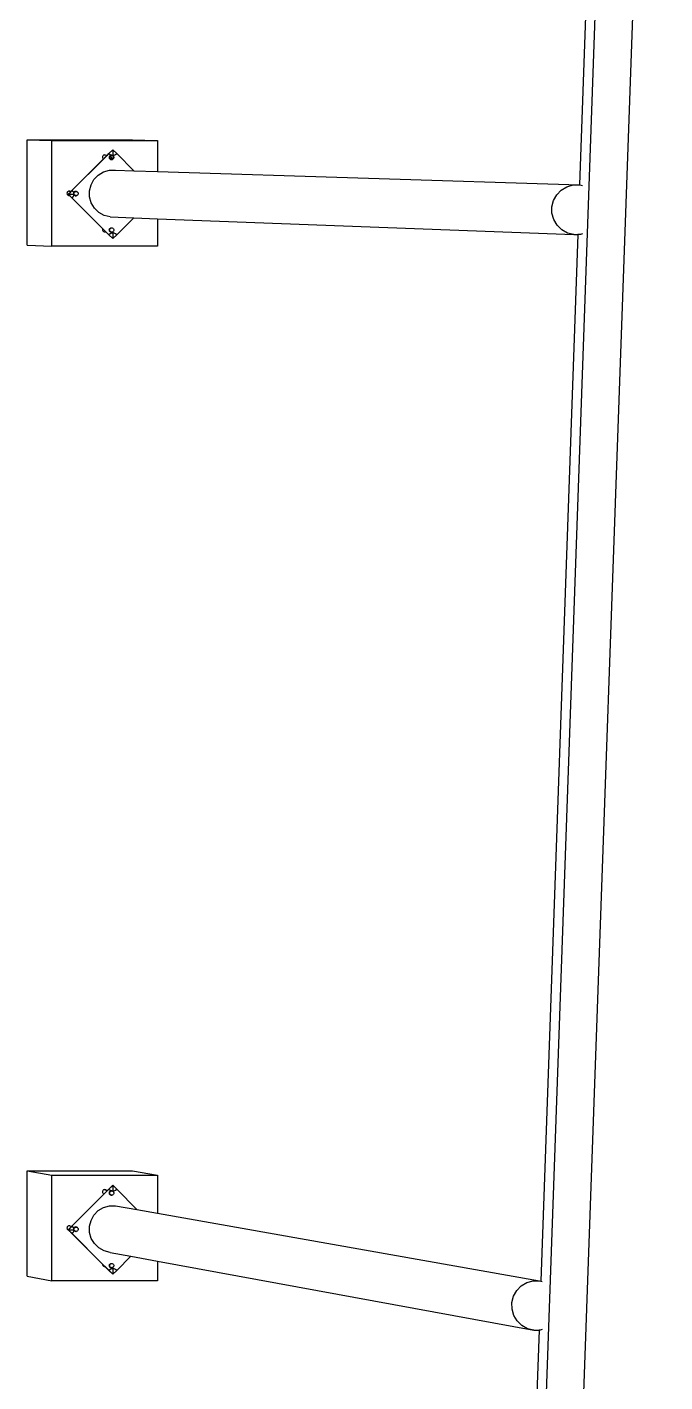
# Model space of a CAD drawing. Extents: x -1616 to 1629, y -1713 to 1708.
# Drawn here: x 1332.1 to 1452.8, y -271.9 to -15.7 of the extents above; entities that cross this region are included whole.
import ezdxf

# ---------------------------------------------------------------- set-up
doc = ezdxf.new("R2010")
doc.units = 0
doc.header["$MEASUREMENT"] = 0
doc.layers.get('0').update_dxf_attribs({"linetype": 'CONTINUOUS'})

msp = doc.modelspace()

# ---------------------------------------------------------------- linework, layer by layer
for p, q in [((1387.59, -1485.48), (1448.56, 240.58)), ((1408.12, -1100.59), (1452.8, 158.03)), ((1443.69, 154.46), (1436.64, -45.49)), ((1332.11, -36.97), (1352.06, -36.97)), ((1332.11, -56.91), (1332.11, -36.97)), ((1332.11, -36.97), (1336.79, -37.1)), ((1336.79, -37.1), (1356.8, -37.1)), ((1336.79, -57.11), (1336.79, -37.1)), ((1352.06, -36.97), (1356.8, -37.1)), ((1356.8, -37.1), (1356.8, -42.97)), ((1340.64, -46.53), (1346.56, -40.61)), ((1340.67, -46.53), (1346.58, -40.62)), ((1346.39, -40.16), (1346.38, -40.27)), ((1346.38, -40.27), (1346.39, -40.38)), ((1346.43, -40.06), (1346.39, -40.16)), ((1346.39, -40.38), (1346.43, -40.48)), ((1346.5, -39.98), (1346.43, -40.06)), ((1346.43, -40.48), (1346.5, -40.56)), ((1346.59, -39.91), (1346.5, -39.98)), ((1346.5, -40.56), (1346.56, -40.61)), ((1346.56, -40.61), (1347.13, -40.03)), ((1346.56, -40.61), (1346.58, -40.62)), ((1346.58, -40.62), (1347.15, -40.05)), ((1346.69, -39.87), (1346.59, -39.91)), ((1346.8, -39.85), (1346.69, -39.87)), ((1346.9, -39.87), (1346.8, -39.85)), ((1346.8, -39.85), (1347.3, -39.87)), ((1346.92, -39.87), (1346.9, -39.87)), ((1347.09, -39.98), (1347.02, -39.92)), ((1347.13, -40.03), (1347.09, -39.98)), ((1347.13, -40.03), (1347.3, -39.87)), ((1347.15, -40.05), (1347.13, -40.03)), ((1347.15, -40.05), (1347.33, -39.87)), ((1347.3, -39.87), (1347.57, -39.6)), ((1347.3, -39.87), (1347.33, -39.87)), ((1347.33, -39.87), (1347.58, -39.61)), ((1347.57, -39.6), (1348.31, -38.86)), ((1347.57, -39.6), (1347.58, -39.61)), ((1347.57, -39.6), (1347.6, -39.6)), ((1347.58, -39.61), (1347.6, -39.6)), ((1347.6, -39.6), (1348.32, -38.87)), ((1347.6, -39.6), (1347.82, -39.77)), ((1347.67, -40.2), (1347.65, -40.31)), ((1347.65, -40.31), (1347.67, -40.42)), ((1347.68, -40.21), (1347.66, -40.32)), ((1347.66, -40.32), (1347.68, -40.43)), ((1347.71, -40.1), (1347.67, -40.2)), ((1347.67, -40.42), (1347.71, -40.52)), ((1347.72, -40.11), (1347.68, -40.21)), ((1347.68, -40.32), (1347.69, -40.21)), ((1347.69, -40.42), (1347.68, -40.32)), ((1347.68, -40.43), (1347.72, -40.53)), ((1347.69, -40.21), (1347.73, -40.12)), ((1347.73, -40.52), (1347.69, -40.42)), ((1347.77, -40.01), (1347.71, -40.1)), ((1347.71, -40.52), (1347.77, -40.6)), ((1347.78, -40.02), (1347.72, -40.11)), ((1347.72, -40.53), (1347.78, -40.6)), ((1347.73, -40.12), (1347.79, -40.03)), ((1347.79, -40.59), (1347.73, -40.52)), ((1347.74, -40.32), (1347.76, -40.22)), ((1347.76, -40.42), (1347.74, -40.32)), ((1347.76, -40.22), (1347.8, -40.12)), ((1347.8, -40.52), (1347.76, -40.42)), ((1347.86, -39.95), (1347.77, -40.01)), ((1347.79, -40.59), (1347.77, -40.6)), ((1347.78, -40.6), (1347.78, -40.61)), ((1347.78, -40.61), (1347.87, -40.68)), ((1347.78, -40.61), (1347.78, -40.61)), ((1347.79, -40.03), (1347.88, -39.97)), ((1347.79, -40.03), (1347.83, -40.07)), ((1347.79, -40.59), (1347.82, -40.55)), ((1347.79, -40.6), (1347.79, -40.59)), ((1347.88, -40.67), (1347.79, -40.6)), ((1347.8, -40.12), (1347.83, -40.07)), ((1347.82, -40.55), (1347.8, -40.52)), ((1347.82, -39.77), (1348.07, -39.87)), ((1347.82, -40.55), (1348.07, -40.31)), ((1347.86, -40.6), (1347.82, -40.55)), ((1347.83, -40.07), (1347.86, -40.04)), ((1347.83, -40.07), (1348.07, -40.31)), ((1347.96, -39.91), (1347.86, -39.95)), ((1347.86, -40.04), (1347.94, -39.97)), ((1347.94, -40.67), (1347.86, -40.6)), ((1347.87, -40.68), (1347.97, -40.72)), ((1347.88, -39.97), (1347.97, -39.93)), ((1347.97, -40.71), (1347.88, -40.67)), ((1347.94, -39.97), (1348.04, -39.93)), ((1348.04, -40.71), (1347.94, -40.67)), ((1348.07, -39.89), (1347.96, -39.91)), ((1347.97, -39.93), (1348.08, -39.92)), ((1348.08, -40.72), (1347.97, -40.71)), ((1347.97, -40.72), (1348.08, -40.73)), ((1348.04, -39.93), (1348.12, -39.92)), ((1348.1, -40.72), (1348.04, -40.71)), ((1348.07, -39.87), (1348.34, -39.91)), ((1348.18, -39.91), (1348.07, -39.89)), ((1348.36, -40.6), (1348.07, -40.31)), ((1348.08, -39.92), (1348.14, -39.92)), ((1348.08, -39.92), (1348.12, -39.92)), ((1348.08, -40.72), (1348.08, -40.32)), ((1348.08, -40.72), (1348.14, -40.72)), ((1348.1, -40.72), (1348.08, -40.72)), ((1348.08, -40.73), (1348.19, -40.72)), ((1348.08, -40.72), (1348.08, -40.72)), ((1348.08, -40.73), (1348.08, -40.72)), ((1348.18, -40.71), (1348.1, -40.72)), ((1348.14, -40.72), (1348.1, -40.72)), ((1348.12, -39.92), (1348.18, -39.93)), ((1348.12, -39.92), (1348.14, -39.92)), ((1348.14, -39.92), (1348.23, -39.93)), ((1348.25, -40.71), (1348.14, -40.72)), ((1348.23, -39.93), (1348.18, -39.91)), ((1348.18, -39.93), (1348.28, -39.97)), ((1348.28, -40.67), (1348.18, -40.71)), ((1348.19, -40.72), (1348.29, -40.68)), ((1348.28, -39.95), (1348.23, -39.93)), ((1348.23, -39.93), (1348.25, -39.93)), ((1348.25, -39.93), (1348.35, -39.97)), ((1348.35, -40.67), (1348.25, -40.71)), ((1348.36, -40.01), (1348.28, -39.95)), ((1348.28, -39.97), (1348.36, -40.03)), ((1348.36, -40.6), (1348.28, -40.67)), ((1348.29, -40.68), (1348.37, -40.61)), ((1348.31, -38.86), (1348.32, -38.87)), ((1348.31, -38.86), (1348.34, -38.86)), ((1348.32, -38.87), (1348.34, -38.86)), ((1348.34, -38.86), (1349.08, -39.6)), ((1348.34, -38.86), (1348.34, -39.9)), ((1348.34, -39.91), (1348.61, -39.87)), ((1348.35, -39.97), (1348.43, -40.04)), ((1348.43, -40.6), (1348.35, -40.67)), ((1348.43, -40.1), (1348.36, -40.01)), ((1348.36, -40.03), (1348.43, -40.12)), ((1348.36, -40.6), (1348.43, -40.52)), ((1348.44, -40.11), (1348.37, -40.02)), ((1348.37, -40.61), (1348.44, -40.53)), ((1348.43, -40.04), (1348.49, -40.12)), ((1348.47, -40.2), (1348.43, -40.1)), ((1348.43, -40.12), (1348.47, -40.21)), ((1348.43, -40.52), (1348.47, -40.43)), ((1348.49, -40.52), (1348.43, -40.6)), ((1348.48, -40.21), (1348.44, -40.11)), ((1348.44, -40.53), (1348.48, -40.43)), ((1348.49, -40.31), (1348.47, -40.2)), ((1348.47, -40.21), (1348.48, -40.32)), ((1348.47, -40.42), (1348.49, -40.31)), ((1348.48, -40.32), (1348.47, -40.42)), ((1348.47, -40.42), (1348.47, -40.42)), ((1348.47, -40.43), (1348.47, -40.42)), ((1348.5, -40.32), (1348.48, -40.21)), ((1348.48, -40.43), (1348.5, -40.32)), ((1348.48, -40.43), (1348.48, -40.43)), ((1348.49, -40.12), (1348.53, -40.22)), ((1348.53, -40.42), (1348.49, -40.52)), ((1348.53, -40.22), (1348.55, -40.32)), ((1348.55, -40.32), (1348.53, -40.42)), ((1348.61, -39.87), (1348.86, -39.77)), ((1348.86, -39.77), (1349.08, -39.6)), ((1349.08, -39.6), (1352.31, -42.82)), ((1345.59, -43.64), (1346.59, -43.04)), ((1346.59, -43.04), (1347.7, -42.73)), ((1347.7, -42.73), (1348.87, -42.72)), ((1348.87, -42.72), (1352.31, -42.82)), ((1352.31, -42.82), (1356.8, -42.97)), ((1356.8, -42.97), (1436.64, -45.49)), ((1343.92, -46.61), (1344.21, -45.48)), ((1344.21, -45.48), (1344.77, -44.47)), ((1344.77, -44.47), (1345.59, -43.64)), ((1433.19, -46.48), (1434.25, -45.85)), ((1434.25, -45.85), (1435.45, -45.51)), ((1435.45, -45.51), (1436.68, -45.5)), ((1436.64, -45.49), (1436.68, -45.5)), ((1436.68, -45.5), (1437.19, -45.63)), ((1339.67, -47), (1339.66, -47.1)), ((1339.66, -47.1), (1339.67, -47.21)), ((1339.72, -46.9), (1339.67, -47)), ((1339.67, -47.21), (1339.72, -47.31)), ((1339.78, -46.81), (1339.72, -46.9)), ((1339.72, -47.31), (1339.78, -47.4)), ((1339.87, -46.74), (1339.78, -46.81)), ((1339.78, -47.4), (1339.87, -47.46)), ((1339.97, -46.7), (1339.87, -46.74)), ((1339.87, -47.46), (1339.97, -47.51)), ((1339.9, -47.27), (1340.36, -46.8)), ((1339.9, -47.27), (1339.93, -47.27)), ((1340.14, -47.51), (1339.9, -47.27)), ((1339.93, -47.27), (1340.38, -46.82)), ((1340.67, -48.01), (1339.93, -47.27)), ((1339.93, -47.27), (1340.93, -47.27)), ((1340.08, -46.69), (1339.97, -46.7)), ((1339.97, -47.51), (1340.08, -47.52)), ((1340.18, -46.7), (1340.08, -46.69)), ((1340.08, -46.69), (1340.46, -46.7)), ((1340.08, -47.52), (1340.14, -47.51)), ((1340.08, -47.52), (1340.15, -47.52)), ((1340.15, -47.52), (1340.14, -47.51)), ((1340.64, -48.01), (1340.15, -47.52)), ((1340.28, -46.74), (1340.18, -46.7)), ((1340.36, -46.8), (1340.28, -46.74)), ((1340.36, -46.8), (1340.46, -46.7)), ((1340.37, -46.81), (1340.36, -46.8)), ((1340.38, -46.82), (1340.37, -46.81)), ((1340.38, -46.82), (1340.49, -46.7)), ((1340.46, -46.7), (1340.64, -46.53)), ((1340.46, -46.7), (1340.49, -46.7)), ((1340.49, -46.7), (1340.65, -46.54)), ((1340.65, -46.54), (1340.64, -46.53)), ((1340.64, -46.53), (1340.67, -46.53)), ((1340.64, -48.01), (1340.67, -48.01)), ((1346.43, -53.8), (1340.64, -48.01)), ((1340.65, -46.54), (1340.67, -46.53)), ((1340.84, -46.74), (1340.67, -46.53)), ((1340.67, -48.01), (1340.84, -47.79)), ((1347.6, -54.94), (1340.67, -48.01)), ((1340.94, -47), (1340.84, -46.74)), ((1340.84, -47.79), (1340.94, -47.54)), ((1340.93, -47.04), (1340.91, -47.14)), ((1340.91, -47.14), (1340.93, -47.25)), ((1340.97, -46.94), (1340.93, -47.04)), ((1340.93, -47.15), (1340.94, -47.04)), ((1340.94, -47.25), (1340.93, -47.15)), ((1340.93, -47.25), (1340.93, -47.27)), ((1340.93, -47.27), (1340.95, -47.27)), ((1340.93, -47.27), (1340.97, -47.35)), ((1340.95, -47.03), (1340.94, -47)), ((1340.95, -47.03), (1340.94, -47.04)), ((1340.94, -47.25), (1340.94, -47.26)), ((1340.94, -47.25), (1340.97, -47.32)), ((1340.94, -47.26), (1340.97, -47.32)), ((1340.94, -47.54), (1340.97, -47.32)), ((1340.98, -46.94), (1340.95, -47.03)), ((1340.98, -47.27), (1340.95, -47.03)), ((1340.95, -47.27), (1340.95, -47.27)), ((1340.95, -47.27), (1340.97, -47.27)), ((1341.03, -46.85), (1340.97, -46.94)), ((1340.97, -47.32), (1340.98, -47.27)), ((1340.97, -47.32), (1340.98, -47.36)), ((1340.98, -47.35), (1340.97, -47.32)), ((1340.97, -47.32), (1340.97, -47.32)), ((1340.97, -47.35), (1341.03, -47.43)), ((1340.98, -46.94), (1341.04, -46.86)), ((1341.04, -47.42), (1340.98, -47.35)), ((1340.98, -47.36), (1341.05, -47.44)), ((1340.99, -47.15), (1341.01, -47.04)), ((1341.01, -47.25), (1340.99, -47.15)), ((1341.01, -47.04), (1341.05, -46.95)), ((1341.05, -47.35), (1341.01, -47.25)), ((1341.03, -47.43), (1341.03, -47.44)), ((1341.03, -47.43), (1341.03, -47.43)), ((1341.03, -47.44), (1341.12, -47.51)), ((1341.04, -46.86), (1341.13, -46.8)), ((1341.05, -46.85), (1341.04, -46.86)), ((1341.04, -46.86), (1341.08, -46.9)), ((1341.04, -47.42), (1341.07, -47.38)), ((1341.04, -47.43), (1341.04, -47.42)), ((1341.13, -47.49), (1341.04, -47.43)), ((1341.13, -46.79), (1341.05, -46.85)), ((1341.05, -46.95), (1341.08, -46.9)), ((1341.07, -47.38), (1341.05, -47.35)), ((1341.05, -47.44), (1341.13, -47.51)), ((1341.11, -47.43), (1341.07, -47.38)), ((1341.08, -46.9), (1341.11, -46.86)), ((1341.11, -46.86), (1341.19, -46.8)), ((1341.19, -47.5), (1341.11, -47.43)), ((1341.12, -47.51), (1341.22, -47.55)), ((1341.24, -46.75), (1341.13, -46.79)), ((1341.13, -46.8), (1341.23, -46.76)), ((1341.23, -47.53), (1341.13, -47.49)), ((1341.24, -47.55), (1341.13, -47.51)), ((1341.19, -46.8), (1341.29, -46.76)), ((1341.29, -47.54), (1341.19, -47.5)), ((1341.22, -47.55), (1341.23, -47.55)), ((1341.23, -46.76), (1341.33, -46.74)), ((1341.33, -47.55), (1341.23, -47.53)), ((1341.23, -47.55), (1341.33, -47.56)), ((1341.34, -46.73), (1341.24, -46.75)), ((1341.24, -47.55), (1341.34, -47.56)), ((1341.29, -46.76), (1341.37, -46.75)), ((1341.35, -47.54), (1341.29, -47.54)), ((1341.33, -46.74), (1341.39, -46.74)), ((1341.33, -46.74), (1341.37, -46.75)), ((1341.35, -47.54), (1341.33, -47.55)), ((1341.33, -47.55), (1341.33, -47.54)), ((1341.33, -47.55), (1341.39, -47.55)), ((1341.33, -47.55), (1341.33, -47.55)), ((1341.33, -47.56), (1341.44, -47.55)), ((1341.33, -47.56), (1341.33, -47.55)), ((1341.45, -46.75), (1341.34, -46.73)), ((1341.34, -47.56), (1341.45, -47.55)), ((1341.39, -47.55), (1341.35, -47.54)), ((1341.37, -46.75), (1341.39, -46.74)), ((1341.39, -46.74), (1341.47, -46.75)), ((1341.48, -47.54), (1341.39, -47.55)), ((1341.44, -47.55), (1341.45, -47.54)), ((1341.47, -46.75), (1341.45, -46.75)), ((1341.45, -47.55), (1341.48, -47.54)), ((1341.47, -46.75), (1341.5, -46.76)), ((1341.5, -47.54), (1341.48, -47.54)), ((1341.5, -46.76), (1341.6, -46.8)), ((1341.6, -47.5), (1341.5, -47.54)), ((1341.6, -46.8), (1341.68, -46.86)), ((1341.68, -47.43), (1341.6, -47.5)), ((1341.68, -46.86), (1341.74, -46.95)), ((1341.74, -47.35), (1341.68, -47.43)), ((1341.74, -46.95), (1341.78, -47.04)), ((1341.78, -47.25), (1341.74, -47.35)), ((1341.78, -47.04), (1341.8, -47.15)), ((1341.8, -47.15), (1341.78, -47.25)), ((1343.93, -47.77), (1343.92, -46.61)), ((1344.25, -48.89), (1343.93, -47.77)), ((1431.42, -49.64), (1431.72, -48.44)), ((1431.72, -48.44), (1432.33, -47.37)), ((1432.33, -47.37), (1433.19, -46.48)), ((1344.84, -49.89), (1344.25, -48.89)), ((1345.67, -50.7), (1344.84, -49.89)), ((1346.69, -51.27), (1345.67, -50.7)), ((1431.43, -50.88), (1431.42, -49.64)), ((1431.77, -52.07), (1431.43, -50.88)), ((1346.43, -53.8), (1346.39, -53.88)), ((1346.98, -54.35), (1346.43, -53.8)), ((1347.81, -51.56), (1346.69, -51.27)), ((1347.77, -53.74), (1347.71, -53.83)), ((1347.72, -53.83), (1347.78, -53.75)), ((1347.78, -53.75), (1347.87, -53.69)), ((1347.79, -53.84), (1347.85, -53.75)), ((1347.81, -51.56), (1352.29, -51.73)), ((1347.85, -53.75), (1347.93, -53.69)), ((1347.87, -53.69), (1347.96, -53.65)), ((1347.93, -53.69), (1348.03, -53.65)), ((1347.96, -53.65), (1348.07, -53.63)), ((1348.03, -53.65), (1348.11, -53.64)), ((1348.07, -53.63), (1348.11, -53.64)), ((1348.07, -53.63), (1348.13, -53.63)), ((1348.11, -53.64), (1348.13, -53.63)), ((1348.13, -53.63), (1348.24, -53.65)), ((1348.24, -53.65), (1348.34, -53.69)), ((1348.34, -53.69), (1348.42, -53.75)), ((1348.42, -53.75), (1348.48, -53.84)), ((1352.29, -51.73), (1349.08, -54.94)), ((1352.29, -51.73), (1356.8, -51.9)), ((1356.8, -51.9), (1356.8, -57.11)), ((1356.8, -51.9), (1435.56, -54.91)), ((1432.4, -53.14), (1431.77, -52.07)), ((1433.28, -54), (1432.4, -53.14)), ((1346.39, -53.88), (1346.38, -53.98)), ((1346.38, -53.98), (1346.39, -54.09)), ((1346.39, -54.09), (1346.43, -54.19)), ((1346.43, -54.19), (1346.5, -54.28)), ((1346.5, -54.28), (1346.59, -54.34)), ((1346.59, -54.34), (1346.69, -54.38)), ((1346.69, -54.38), (1346.8, -54.4)), ((1346.8, -54.4), (1346.9, -54.38)), ((1346.8, -54.4), (1347.04, -54.41)), ((1346.9, -54.38), (1346.98, -54.35)), ((1347.04, -54.41), (1346.98, -54.35)), ((1347.57, -54.94), (1347.04, -54.41)), ((1348.31, -55.68), (1347.57, -54.94)), ((1347.57, -54.94), (1347.6, -54.94)), ((1347.82, -54.77), (1347.6, -54.94)), ((1348.34, -55.68), (1347.6, -54.94)), ((1347.67, -53.93), (1347.65, -54.03)), ((1347.65, -54.03), (1347.67, -54.14)), ((1347.71, -53.83), (1347.67, -53.93)), ((1347.67, -54.03), (1347.68, -53.93)), ((1347.68, -54.14), (1347.67, -54.03)), ((1347.67, -54.14), (1347.71, -54.24)), ((1347.68, -53.93), (1347.72, -53.83)), ((1347.72, -54.24), (1347.68, -54.14)), ((1347.71, -54.24), (1347.77, -54.33)), ((1347.78, -54.32), (1347.72, -54.24)), ((1347.73, -54.04), (1347.75, -53.93)), ((1347.75, -54.14), (1347.73, -54.04)), ((1347.75, -53.93), (1347.79, -53.84)), ((1347.79, -54.24), (1347.75, -54.14)), ((1347.77, -54.33), (1347.86, -54.39)), ((1347.87, -54.38), (1347.78, -54.32)), ((1347.85, -54.32), (1347.79, -54.24)), ((1348.07, -54.67), (1347.82, -54.77)), ((1347.93, -54.39), (1347.85, -54.32)), ((1347.86, -54.39), (1347.96, -54.44)), ((1347.96, -54.42), (1347.87, -54.38)), ((1348.03, -54.43), (1347.93, -54.39)), ((1348.07, -54.44), (1347.96, -54.42)), ((1347.96, -54.44), (1348.07, -54.45)), ((1348.09, -54.43), (1348.03, -54.43)), ((1348.09, -54.43), (1348.07, -54.44)), ((1348.07, -54.44), (1348.07, -54.43)), ((1348.07, -54.44), (1348.13, -54.44)), ((1348.07, -54.45), (1348.18, -54.44)), ((1348.07, -54.45), (1348.07, -54.44)), ((1348.34, -54.63), (1348.07, -54.67)), ((1348.13, -54.44), (1348.09, -54.43)), ((1348.19, -54.43), (1348.13, -54.44)), ((1348.18, -54.44), (1348.19, -54.43)), ((1348.24, -54.43), (1348.19, -54.43)), ((1348.34, -54.39), (1348.24, -54.43)), ((1348.31, -55.68), (1348.34, -55.68)), ((1348.42, -54.32), (1348.34, -54.39)), ((1348.61, -54.67), (1348.34, -54.63)), ((1349.08, -54.94), (1348.34, -55.68)), ((1348.36, -54.36), (1348.36, -55.68)), ((1348.48, -54.24), (1348.42, -54.32)), ((1348.48, -53.84), (1348.52, -53.93)), ((1348.52, -54.14), (1348.48, -54.24)), ((1348.52, -53.93), (1348.54, -54.04)), ((1348.54, -54.04), (1348.52, -54.14)), ((1348.86, -54.77), (1348.61, -54.67)), ((1349.08, -54.94), (1348.86, -54.77)), ((1436.31, -54.9), (1429.32, -252.83)), ((1434.36, -54.61), (1433.28, -54)), ((1435.56, -54.91), (1434.36, -54.61)), ((1435.56, -54.91), (1436.31, -54.9)), ((1436.8, -54.9), (1436.31, -54.9)), ((1437.19, -54.79), (1436.8, -54.9)), ((1332.11, -56.91), (1336.79, -57.11)), ((1356.8, -57.11), (1336.79, -57.11)), ((1332.11, -231.97), (1352.06, -231.97)), ((1332.11, -251.91), (1332.11, -231.97)), ((1332.11, -231.97), (1336.79, -232.78)), ((1336.79, -232.78), (1356.8, -232.78)), ((1336.79, -252.79), (1336.79, -232.78)), ((1352.06, -231.97), (1356.8, -232.78)), ((1356.8, -232.78), (1356.8, -239.99)), ((1346.5, -235.66), (1346.43, -235.74)), ((1346.5, -235.66), (1346.59, -235.59)), ((1346.69, -235.55), (1346.59, -235.59)), ((1346.68, -236.35), (1347.39, -235.64)), ((1346.8, -235.54), (1346.69, -235.55)), ((1346.71, -236.36), (1347.42, -235.64)), ((1346.9, -235.55), (1346.8, -235.54)), ((1347, -235.59), (1346.9, -235.55)), ((1346.9, -235.55), (1347.39, -235.64)), ((1347.09, -235.66), (1347, -235.59)), ((1347.11, -235.68), (1347.09, -235.66)), ((1347.39, -235.64), (1347.57, -235.46)), ((1347.39, -235.64), (1347.42, -235.64)), ((1347.42, -235.64), (1347.59, -235.48)), ((1347.57, -235.46), (1348.31, -234.72)), ((1347.57, -235.46), (1347.59, -235.48)), ((1347.57, -235.46), (1347.6, -235.47)), ((1347.59, -235.48), (1347.6, -235.47)), ((1347.6, -235.47), (1348.33, -234.74)), ((1347.6, -235.47), (1347.82, -235.63)), ((1347.82, -235.63), (1348.07, -235.74)), ((1348.07, -235.74), (1348.34, -235.77)), ((1348.31, -234.72), (1348.33, -234.74)), ((1348.31, -234.72), (1348.34, -234.72)), ((1348.33, -234.74), (1348.34, -234.72)), ((1348.34, -234.72), (1349.08, -235.47)), ((1348.34, -234.72), (1348.34, -235.77)), ((1348.34, -235.77), (1348.61, -235.74)), ((1348.61, -235.74), (1348.86, -235.63)), ((1348.86, -235.63), (1349.08, -235.47)), ((1349.08, -235.47), (1352.91, -239.3)), ((1340.64, -242.39), (1346.68, -236.35)), ((1340.67, -242.39), (1346.71, -236.36)), ((1346.39, -235.84), (1346.38, -235.95)), ((1346.38, -235.95), (1346.39, -236.06)), ((1346.43, -235.74), (1346.39, -235.84)), ((1346.39, -236.06), (1346.43, -236.16)), ((1346.43, -236.16), (1346.5, -236.25)), ((1346.5, -236.25), (1346.59, -236.31)), ((1346.59, -236.31), (1346.68, -236.35)), ((1346.68, -236.35), (1346.69, -236.35)), ((1346.69, -236.35), (1346.71, -236.36)), ((1347.67, -236.07), (1347.65, -236.17)), ((1347.65, -236.17), (1347.67, -236.28)), ((1347.68, -236.08), (1347.66, -236.18)), ((1347.66, -236.18), (1347.68, -236.29)), ((1347.71, -235.97), (1347.67, -236.07)), ((1347.67, -236.28), (1347.71, -236.38)), ((1347.72, -235.98), (1347.68, -236.08)), ((1347.68, -236.18), (1347.69, -236.08)), ((1347.69, -236.29), (1347.68, -236.18)), ((1347.68, -236.29), (1347.72, -236.39)), ((1347.69, -236.08), (1347.73, -235.98)), ((1347.73, -236.39), (1347.69, -236.29)), ((1347.77, -235.88), (1347.71, -235.97)), ((1347.71, -236.38), (1347.77, -236.47)), ((1347.78, -235.89), (1347.72, -235.98)), ((1347.72, -236.39), (1347.78, -236.47)), ((1347.73, -235.98), (1347.79, -235.9)), ((1347.79, -236.46), (1347.73, -236.39)), ((1347.74, -236.2), (1347.76, -236.09)), ((1347.76, -236.3), (1347.74, -236.2)), ((1347.76, -236.09), (1347.8, -236)), ((1347.8, -236.4), (1347.76, -236.3)), ((1347.86, -235.81), (1347.77, -235.88)), ((1347.79, -236.46), (1347.77, -236.47)), ((1347.78, -236.47), (1347.78, -236.47)), ((1347.78, -236.47), (1347.78, -236.48)), ((1347.78, -236.48), (1347.87, -236.55)), ((1347.79, -235.9), (1347.88, -235.84)), ((1347.79, -235.9), (1347.84, -235.94)), ((1347.79, -236.46), (1347.82, -236.43)), ((1347.79, -236.47), (1347.79, -236.46)), ((1347.88, -236.53), (1347.79, -236.47)), ((1347.8, -236), (1347.84, -235.94)), ((1347.82, -236.43), (1347.8, -236.4)), ((1347.86, -236.48), (1347.82, -236.43)), ((1347.84, -235.94), (1347.86, -235.91)), ((1347.96, -235.77), (1347.86, -235.81)), ((1347.86, -235.91), (1347.94, -235.85)), ((1347.94, -236.54), (1347.86, -236.48)), ((1347.87, -236.55), (1347.97, -236.59)), ((1347.88, -235.84), (1347.97, -235.8)), ((1347.97, -236.57), (1347.88, -236.53)), ((1347.94, -235.85), (1348.04, -235.81)), ((1348.03, -236.58), (1347.94, -236.54)), ((1348.07, -235.76), (1347.96, -235.77)), ((1347.97, -235.8), (1348.08, -235.78)), ((1347.97, -236.57), (1348.04, -236.58)), ((1348.03, -236.58), (1347.97, -236.57)), ((1347.97, -236.59), (1348.08, -236.6)), ((1348.04, -236.58), (1348.03, -236.58)), ((1348.04, -235.81), (1348.14, -235.79)), ((1348.14, -236.6), (1348.04, -236.58)), ((1348.18, -235.77), (1348.07, -235.76)), ((1348.08, -235.78), (1348.18, -235.8)), ((1348.08, -236.6), (1348.08, -236.59)), ((1348.08, -236.6), (1348.12, -236.6)), ((1348.14, -235.79), (1348.19, -235.8)), ((1348.25, -236.58), (1348.14, -236.6)), ((1348.28, -235.81), (1348.18, -235.77)), ((1348.18, -235.8), (1348.19, -235.8)), ((1348.18, -235.8), (1348.25, -235.81)), ((1348.19, -235.8), (1348.25, -235.81)), ((1348.25, -235.81), (1348.29, -235.83)), ((1348.35, -236.54), (1348.25, -236.58)), ((1348.29, -235.83), (1348.28, -235.81)), ((1348.29, -235.83), (1348.35, -235.85)), ((1348.35, -235.85), (1348.43, -235.91)), ((1348.43, -236.48), (1348.35, -236.54)), ((1348.43, -235.91), (1348.49, -236)), ((1348.49, -236.4), (1348.43, -236.48)), ((1348.49, -236), (1348.53, -236.09)), ((1348.53, -236.3), (1348.49, -236.4)), ((1348.53, -236.09), (1348.55, -236.2)), ((1348.55, -236.2), (1348.53, -236.3)), ((1344.21, -241.35), (1344.77, -240.34)), ((1344.77, -240.34), (1345.59, -239.51)), ((1345.59, -239.51), (1346.59, -238.91)), ((1346.59, -238.91), (1347.7, -238.6)), ((1347.7, -238.6), (1348.87, -238.58)), ((1348.87, -238.58), (1352.91, -239.3)), ((1352.91, -239.3), (1356.8, -239.99)), ((1356.8, -239.99), (1429.1, -252.77)), ((1339.67, -242.68), (1339.66, -242.79)), ((1339.66, -242.79), (1339.67, -242.89)), ((1339.72, -242.58), (1339.67, -242.68)), ((1339.67, -242.89), (1339.72, -242.99)), ((1339.78, -242.49), (1339.72, -242.58)), ((1339.72, -242.99), (1339.78, -243.08)), ((1339.87, -242.43), (1339.78, -242.49)), ((1339.78, -243.08), (1339.87, -243.15)), ((1339.97, -242.38), (1339.87, -242.43)), ((1339.87, -243.15), (1339.94, -243.18)), ((1339.9, -243.13), (1340.44, -242.59)), ((1339.9, -243.13), (1339.93, -243.14)), ((1339.94, -243.18), (1339.9, -243.13)), ((1339.93, -243.14), (1340.45, -242.61)), ((1340.67, -243.88), (1339.93, -243.14)), ((1339.93, -243.14), (1340.93, -243.14)), ((1340.64, -243.87), (1339.94, -243.18)), ((1340.08, -242.37), (1339.97, -242.38)), ((1340.18, -242.38), (1340.08, -242.37)), ((1340.28, -242.43), (1340.18, -242.38)), ((1340.18, -242.38), (1340.57, -242.45)), ((1340.37, -242.49), (1340.28, -242.43)), ((1340.44, -242.58), (1340.37, -242.49)), ((1340.44, -242.59), (1340.57, -242.45)), ((1340.44, -242.59), (1340.44, -242.58)), ((1340.45, -242.61), (1340.44, -242.59)), ((1340.45, -242.61), (1340.6, -242.46)), ((1340.57, -242.45), (1340.64, -242.39)), ((1340.57, -242.45), (1340.6, -242.46)), ((1340.6, -242.46), (1340.65, -242.41)), ((1340.65, -242.41), (1340.64, -242.39)), ((1340.64, -242.39), (1340.67, -242.39)), ((1340.65, -242.41), (1340.67, -242.39)), ((1340.84, -242.61), (1340.67, -242.39)), ((1340.94, -242.86), (1340.84, -242.61)), ((1340.84, -243.66), (1340.94, -243.41)), ((1340.93, -242.9), (1340.91, -243.01)), ((1340.91, -243.01), (1340.93, -243.12)), ((1340.97, -242.8), (1340.93, -242.9)), ((1340.93, -243.02), (1340.94, -242.91)), ((1340.94, -243.12), (1340.93, -243.02)), ((1340.93, -243.12), (1340.93, -243.14)), ((1340.93, -243.14), (1340.95, -243.14)), ((1340.93, -243.14), (1340.97, -243.22)), ((1340.95, -242.9), (1340.94, -242.86)), ((1340.95, -242.9), (1340.94, -242.91)), ((1340.94, -243.12), (1340.94, -243.12)), ((1340.94, -243.12), (1340.97, -243.19)), ((1340.94, -243.12), (1340.97, -243.19)), ((1340.94, -243.41), (1340.97, -243.19)), ((1340.98, -242.81), (1340.95, -242.9)), ((1340.98, -243.14), (1340.95, -242.9)), ((1340.95, -243.14), (1340.95, -243.14)), ((1340.95, -243.14), (1340.97, -243.14)), ((1341.03, -242.72), (1340.97, -242.8)), ((1340.97, -243.19), (1340.98, -243.14)), ((1340.97, -243.19), (1340.98, -243.22)), ((1340.98, -243.21), (1340.97, -243.19)), ((1340.97, -243.19), (1340.97, -243.19)), ((1340.97, -243.22), (1341.03, -243.29)), ((1340.98, -242.81), (1341.04, -242.73)), ((1341.04, -243.28), (1340.98, -243.21)), ((1340.98, -243.22), (1341.05, -243.31)), ((1340.99, -243.02), (1341.01, -242.92)), ((1341.01, -243.13), (1340.99, -243.02)), ((1341.01, -242.92), (1341.05, -242.82)), ((1341.05, -243.22), (1341.01, -243.13)), ((1341.03, -243.29), (1341.03, -243.3)), ((1341.03, -243.3), (1341.03, -243.31)), ((1341.03, -243.31), (1341.12, -243.37)), ((1341.04, -242.73), (1341.13, -242.66)), ((1341.05, -242.72), (1341.04, -242.73)), ((1341.04, -242.73), (1341.09, -242.77)), ((1341.04, -243.28), (1341.07, -243.25)), ((1341.04, -243.3), (1341.04, -243.28)), ((1341.13, -243.36), (1341.04, -243.3)), ((1341.13, -242.65), (1341.05, -242.72)), ((1341.05, -242.82), (1341.09, -242.77)), ((1341.07, -243.25), (1341.05, -243.22)), ((1341.05, -243.31), (1341.13, -243.38)), ((1341.11, -243.31), (1341.07, -243.25)), ((1341.09, -242.77), (1341.11, -242.74)), ((1341.11, -242.74), (1341.19, -242.68)), ((1341.19, -243.37), (1341.11, -243.31)), ((1341.12, -243.37), (1341.22, -243.41)), ((1341.24, -242.61), (1341.13, -242.65)), ((1341.13, -242.66), (1341.23, -242.62)), ((1341.23, -243.4), (1341.13, -243.36)), ((1341.24, -243.42), (1341.13, -243.38)), ((1341.19, -242.68), (1341.29, -242.64)), ((1341.28, -243.41), (1341.19, -243.37)), ((1341.22, -243.41), (1341.23, -243.41)), ((1341.23, -242.62), (1341.33, -242.61)), ((1341.23, -243.4), (1341.29, -243.41)), ((1341.28, -243.41), (1341.23, -243.4)), ((1341.23, -243.41), (1341.33, -243.43)), ((1341.34, -242.6), (1341.24, -242.61)), ((1341.24, -243.42), (1341.34, -243.43)), ((1341.29, -243.41), (1341.28, -243.41)), ((1341.29, -242.64), (1341.39, -242.62)), ((1341.39, -243.43), (1341.29, -243.41)), ((1341.33, -242.61), (1341.43, -242.62)), ((1341.33, -243.43), (1341.37, -243.42)), ((1341.33, -243.43), (1341.33, -243.42)), ((1341.45, -242.61), (1341.34, -242.6)), ((1341.34, -243.43), (1341.39, -243.43)), ((1341.39, -242.62), (1341.44, -242.63)), ((1341.5, -243.41), (1341.39, -243.43)), ((1341.39, -243.43), (1341.39, -243.43)), ((1341.43, -242.62), (1341.44, -242.63)), ((1341.43, -242.62), (1341.5, -242.64)), ((1341.44, -242.63), (1341.5, -242.64)), ((1341.55, -242.65), (1341.45, -242.61)), ((1341.5, -242.64), (1341.56, -242.66)), ((1341.6, -243.37), (1341.5, -243.41)), ((1341.56, -242.66), (1341.55, -242.65)), ((1341.56, -242.66), (1341.6, -242.68)), ((1341.6, -242.68), (1341.68, -242.74)), ((1341.68, -243.31), (1341.6, -243.37)), ((1341.68, -242.74), (1341.74, -242.82)), ((1341.74, -243.22), (1341.68, -243.31)), ((1341.74, -242.82), (1341.78, -242.92)), ((1341.78, -243.13), (1341.74, -243.22)), ((1341.78, -242.92), (1341.8, -243.02)), ((1341.8, -243.02), (1341.78, -243.13)), ((1343.92, -242.48), (1344.21, -241.35)), ((1343.93, -243.64), (1343.92, -242.48)), ((1340.64, -243.87), (1340.67, -243.88)), ((1346.39, -249.62), (1340.64, -243.87)), ((1340.67, -243.88), (1340.84, -243.66)), ((1347.6, -250.81), (1340.67, -243.88)), ((1344.25, -244.76), (1343.93, -243.64)), ((1344.84, -245.76), (1344.25, -244.76)), ((1345.67, -246.57), (1344.84, -245.76)), ((1346.69, -247.14), (1345.67, -246.57)), ((1347.81, -247.42), (1346.69, -247.14)), ((1347.81, -247.42), (1351.74, -248.14)), ((1351.74, -248.14), (1349.08, -250.81)), ((1351.74, -248.14), (1356.8, -249.07)), ((1346.39, -249.62), (1346.38, -249.67)), ((1346.38, -249.67), (1346.39, -249.77)), ((1346.84, -250.08), (1346.39, -249.62)), ((1346.39, -249.77), (1346.43, -249.87)), ((1346.43, -249.87), (1346.5, -249.96)), ((1346.5, -249.96), (1346.59, -250.03)), ((1346.59, -250.03), (1346.69, -250.07)), ((1346.69, -250.07), (1346.8, -250.08)), ((1346.69, -250.07), (1346.87, -250.1)), ((1346.8, -250.08), (1346.84, -250.08)), ((1346.87, -250.1), (1346.84, -250.08)), ((1347.57, -250.8), (1346.87, -250.1)), ((1348.31, -251.54), (1347.57, -250.8)), ((1347.57, -250.8), (1347.6, -250.81)), ((1347.82, -250.64), (1347.6, -250.81)), ((1348.34, -251.55), (1347.6, -250.81)), ((1347.67, -249.79), (1347.65, -249.9)), ((1347.65, -249.9), (1347.67, -250.01)), ((1347.71, -249.69), (1347.67, -249.79)), ((1347.67, -249.9), (1347.68, -249.8)), ((1347.68, -250.01), (1347.67, -249.9)), ((1347.67, -250.01), (1347.71, -250.11)), ((1347.68, -249.8), (1347.72, -249.7)), ((1347.72, -250.1), (1347.68, -250.01)), ((1347.77, -249.61), (1347.71, -249.69)), ((1347.71, -250.11), (1347.77, -250.2)), ((1347.72, -249.7), (1347.78, -249.62)), ((1347.78, -250.19), (1347.72, -250.1)), ((1347.73, -249.91), (1347.75, -249.81)), ((1347.75, -250.02), (1347.73, -249.91)), ((1347.75, -249.81), (1347.79, -249.71)), ((1347.79, -250.11), (1347.75, -250.02)), ((1347.77, -250.2), (1347.86, -250.26)), ((1347.78, -249.62), (1347.87, -249.55)), ((1347.87, -250.25), (1347.78, -250.19)), ((1347.79, -249.71), (1347.85, -249.63)), ((1347.85, -250.2), (1347.79, -250.11)), ((1348.07, -250.53), (1347.82, -250.64)), ((1347.85, -249.63), (1347.93, -249.57)), ((1347.93, -250.26), (1347.85, -250.2)), ((1347.86, -250.26), (1347.96, -250.3)), ((1347.87, -249.55), (1347.96, -249.51)), ((1347.96, -250.29), (1347.87, -250.25)), ((1347.93, -249.57), (1348.03, -249.53)), ((1348.02, -250.3), (1347.93, -250.26)), ((1347.96, -249.51), (1348.07, -249.5)), ((1347.96, -250.29), (1348.03, -250.3)), ((1348.02, -250.3), (1347.96, -250.29)), ((1347.96, -250.3), (1348.07, -250.32)), ((1348.03, -250.3), (1348.02, -250.3)), ((1348.03, -249.53), (1348.13, -249.51)), ((1348.11, -250.31), (1348.03, -250.3)), ((1348.07, -249.5), (1348.17, -249.51)), ((1348.07, -250.32), (1348.11, -250.31)), ((1348.07, -250.32), (1348.07, -250.31)), ((1348.34, -250.5), (1348.07, -250.53)), ((1348.13, -250.32), (1348.11, -250.31)), ((1348.13, -249.51), (1348.19, -249.52)), ((1348.24, -250.3), (1348.13, -250.32)), ((1348.17, -249.51), (1348.19, -249.52)), ((1348.17, -249.51), (1348.24, -249.53)), ((1348.19, -249.52), (1348.24, -249.53)), ((1348.24, -249.53), (1348.34, -249.57)), ((1348.34, -250.26), (1348.24, -250.3)), ((1348.34, -249.57), (1348.42, -249.63)), ((1348.42, -250.2), (1348.34, -250.26)), ((1348.61, -250.53), (1348.34, -250.5)), ((1349.08, -250.81), (1348.34, -251.55)), ((1348.36, -250.24), (1348.36, -251.55)), ((1348.42, -249.63), (1348.48, -249.71)), ((1348.48, -250.11), (1348.42, -250.2)), ((1348.48, -249.71), (1348.52, -249.81)), ((1348.52, -250.02), (1348.48, -250.11)), ((1348.52, -249.81), (1348.54, -249.91)), ((1348.54, -249.91), (1348.52, -250.02)), ((1348.86, -250.64), (1348.61, -250.53)), ((1349.08, -250.81), (1348.86, -250.64)), ((1356.8, -249.07), (1356.8, -252.79)), ((1356.8, -249.07), (1427.98, -262.14)), ((1332.11, -251.91), (1336.79, -252.79)), ((1356.8, -252.79), (1336.79, -252.79)), ((1348.31, -251.54), (1348.34, -251.55)), ((1425.62, -253.75), (1426.68, -253.12)), ((1426.68, -253.12), (1427.87, -252.79)), ((1427.87, -252.79), (1429.1, -252.77)), ((1429.1, -252.77), (1429.32, -252.83)), ((1429.32, -252.83), (1429.6, -252.9)), ((1423.86, -256.9), (1424.16, -255.71)), ((1424.16, -255.71), (1424.76, -254.63)), ((1424.76, -254.63), (1425.62, -253.75)), ((1423.87, -258.13), (1423.86, -256.9)), ((1424.21, -259.32), (1423.87, -258.13)), ((1424.83, -260.37), (1424.21, -259.32)), ((1425.72, -261.23), (1424.83, -260.37)), ((1426.79, -261.84), (1425.72, -261.23)), ((1429, -262.13), (1422.09, -457.95)), ((1427.98, -262.14), (1426.79, -261.84)), ((1427.98, -262.14), (1429, -262.13)), ((1429.21, -262.12), (1429, -262.13)), ((1429.6, -262.01), (1429.21, -262.12))]:
    msp.add_line(p, q)

doc.saveas('drawing.dxf')
